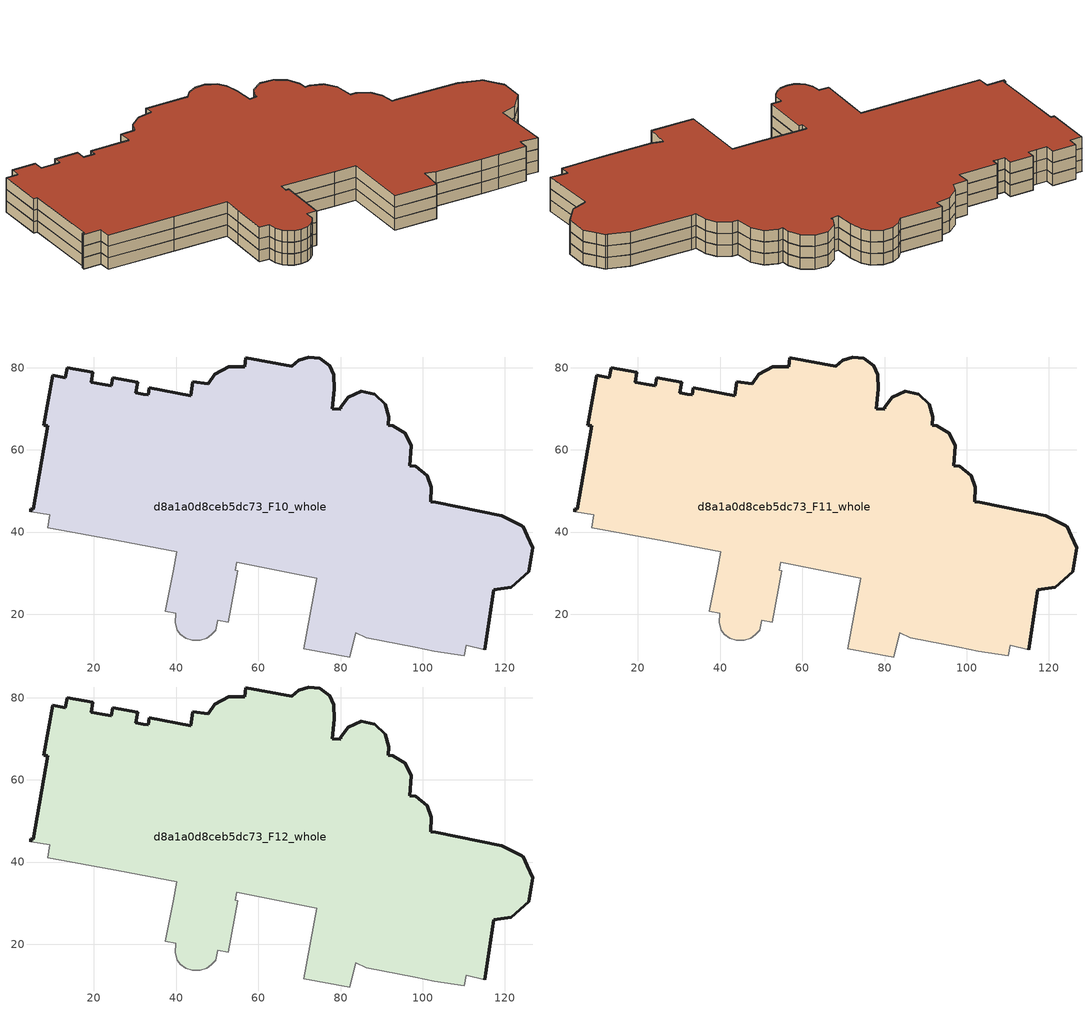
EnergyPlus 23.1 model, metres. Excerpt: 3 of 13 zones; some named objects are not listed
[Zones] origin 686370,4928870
d8a1a0d8ceb5dc73_F10_whole
 floor to d8a1a0d8ceb5dc73_F9_whole (EU_floor_Construction): 115.1,11.35 117.26,25.99 121.48,26.59 125.78,30.34 126.81,36.15 125.48,39.13 124.51,41.31 124.04,41.55 119.19,44.01 103.23,47.28 102.01,47.41 102.12,50.93 101.05,53.71 98.36,56.04 96.9,56.13 97.24,61.04 95.71,64.09 92.77,65.86 91.58,65.94 91.74,68.02 90.87,71.14 88.37,73.57 85.01,74.26 81.88,72.84 79.98,70.26 80.06,69.85 78.01,69.97 78.49,74.76 78.39,78.26 77.41,80.51 74.94,82.24 72.28,82.59 69.82,81.8 68.09,80.31 56.9,82.37 56.68,80.22 52.8,80.26 49.41,78.41 47.87,76.03 44.03,76.61 43.59,73.21 33.47,75.06 33.2,73.38 32.01,73.58 30.17,73.89 30.63,76.45 24.57,77.51 24.22,75.54 22.09,75.92 19.32,76.42 19.73,78.91 13.54,80.03 13.09,77.53 9.95,78.09 7.86,66.01 8.75,65.85 5.25,45.58 4.71,45.66 4.61,44.98 9.23,44.23 8.74,41.08 26.07,37.85 40.16,35.2 39.3,30.43 37.33,20.73 39.88,20.21 39.78,17.99 40.26,16.16 41.05,15.11 42.38,14.17 43.99,13.63 45.92,13.64 47.43,14.21 48.58,15.08 49.62,16.12 50.09,18.55 52.65,18.04 55.04,30.54 54.34,30.67 54.72,32.66 68.7,29.83 74.21,28.79 71.08,11.65 82.23,9.61 83.72,15.46 86.28,14.24 98.22,11.93 102.77,11.05 110.13,9.87 110.63,12.47 z30
 wall outside (EU_wall_Construction): 4.61,44.98 4.71,45.66 5.25,45.58 8.75,65.85 7.86,66.01 9.95,78.09 13.09,77.53 13.54,80.03 19.73,78.91 19.32,76.42 22.09,75.92 24.22,75.54 24.57,77.51 30.63,76.45 30.17,73.89 32.01,73.58 33.2,73.38 33.47,75.06 43.59,73.21 44.03,76.61 47.87,76.03 49.41,78.41 52.8,80.26 56.68,80.22 56.9,82.37 68.09,80.31 69.82,81.8 72.28,82.59 74.94,82.24 77.41,80.51 78.39,78.26 78.49,74.76 78.01,69.97 80.06,69.85 79.98,70.26 81.88,72.84 85.01,74.26 88.37,73.57 90.87,71.14 91.74,68.02 91.58,65.94 92.77,65.86 95.71,64.09 97.24,61.04 96.9,56.13 98.36,56.04 101.05,53.71 102.12,50.93 102.01,47.41 103.23,47.28 119.19,44.01 124.04,41.55 124.51,41.31 125.48,39.13 126.81,36.15 125.78,30.34 121.48,26.59 117.26,25.99 115.1,11.35 z30:33
 wall adiabatic (EU_wall_Construction): 115.1,11.35 110.63,12.47 110.13,9.87 102.77,11.05 98.22,11.93 86.28,14.24 83.72,15.46 82.23,9.61 71.08,11.65 74.21,28.79 68.7,29.83 54.72,32.66 54.34,30.67 55.04,30.54 52.65,18.04 50.09,18.55 49.62,16.12 48.58,15.08 47.43,14.21 45.92,13.64 43.99,13.63 42.38,14.17 41.05,15.11 40.26,16.16 39.78,17.99 39.88,20.21 37.33,20.73 39.3,30.43 40.16,35.2 26.07,37.85 8.74,41.08 9.23,44.23 4.61,44.98 z30:33
d8a1a0d8ceb5dc73_F11_whole
 floor to d8a1a0d8ceb5dc73_F10_whole (EU_floor_Construction): 115.1,11.35 117.26,25.99 121.48,26.59 125.78,30.34 126.81,36.15 125.48,39.13 124.51,41.31 124.04,41.55 119.19,44.01 103.23,47.28 102.01,47.41 102.12,50.93 101.05,53.71 98.36,56.04 96.9,56.13 97.24,61.04 95.71,64.09 92.77,65.86 91.58,65.94 91.74,68.02 90.87,71.14 88.37,73.57 85.01,74.26 81.88,72.84 79.98,70.26 80.06,69.85 78.01,69.97 78.49,74.76 78.39,78.26 77.41,80.51 74.94,82.24 72.28,82.59 69.82,81.8 68.09,80.31 56.9,82.37 56.68,80.22 52.8,80.26 49.41,78.41 47.87,76.03 44.03,76.61 43.59,73.21 33.47,75.06 33.2,73.38 32.01,73.58 30.17,73.89 30.63,76.45 24.57,77.51 24.22,75.54 22.09,75.92 19.32,76.42 19.73,78.91 13.54,80.03 13.09,77.53 9.95,78.09 7.86,66.01 8.75,65.85 5.25,45.58 4.71,45.66 4.61,44.98 9.23,44.23 8.74,41.08 26.07,37.85 40.16,35.2 39.3,30.43 37.33,20.73 39.88,20.21 39.78,17.99 40.26,16.16 41.05,15.11 42.38,14.17 43.99,13.63 45.92,13.64 47.43,14.21 48.58,15.08 49.62,16.12 50.09,18.55 52.65,18.04 55.04,30.54 54.34,30.67 54.72,32.66 68.7,29.83 74.21,28.79 71.08,11.65 82.23,9.61 83.72,15.46 86.28,14.24 98.22,11.93 102.77,11.05 110.13,9.87 110.63,12.47 z33
 wall outside (EU_wall_Construction): 4.61,44.98 4.71,45.66 5.25,45.58 8.75,65.85 7.86,66.01 9.95,78.09 13.09,77.53 13.54,80.03 19.73,78.91 19.32,76.42 22.09,75.92 24.22,75.54 24.57,77.51 30.63,76.45 30.17,73.89 32.01,73.58 33.2,73.38 33.47,75.06 43.59,73.21 44.03,76.61 47.87,76.03 49.41,78.41 52.8,80.26 56.68,80.22 56.9,82.37 68.09,80.31 69.82,81.8 72.28,82.59 74.94,82.24 77.41,80.51 78.39,78.26 78.49,74.76 78.01,69.97 80.06,69.85 79.98,70.26 81.88,72.84 85.01,74.26 88.37,73.57 90.87,71.14 91.74,68.02 91.58,65.94 92.77,65.86 95.71,64.09 97.24,61.04 96.9,56.13 98.36,56.04 101.05,53.71 102.12,50.93 102.01,47.41 103.23,47.28 119.19,44.01 124.04,41.55 124.51,41.31 125.48,39.13 126.81,36.15 125.78,30.34 121.48,26.59 117.26,25.99 115.1,11.35 z33:36
 wall adiabatic (EU_wall_Construction): 115.1,11.35 110.63,12.47 110.13,9.87 102.77,11.05 98.22,11.93 86.28,14.24 83.72,15.46 82.23,9.61 71.08,11.65 74.21,28.79 68.7,29.83 54.72,32.66 54.34,30.67 55.04,30.54 52.65,18.04 50.09,18.55 49.62,16.12 48.58,15.08 47.43,14.21 45.92,13.64 43.99,13.63 42.38,14.17 41.05,15.11 40.26,16.16 39.78,17.99 39.88,20.21 37.33,20.73 39.3,30.43 40.16,35.2 26.07,37.85 8.74,41.08 9.23,44.23 4.61,44.98 z33:36
d8a1a0d8ceb5dc73_F12_whole
 floor to d8a1a0d8ceb5dc73_F11_whole (EU_floor_Construction): 115.1,11.35 117.26,25.99 121.48,26.59 125.78,30.34 126.81,36.15 125.48,39.13 124.51,41.31 124.04,41.55 119.19,44.01 103.23,47.28 102.01,47.41 102.12,50.93 101.05,53.71 98.36,56.04 96.9,56.13 97.24,61.04 95.71,64.09 92.77,65.86 91.58,65.94 91.74,68.02 90.87,71.14 88.37,73.57 85.01,74.26 81.88,72.84 79.98,70.26 80.06,69.85 78.01,69.97 78.49,74.76 78.39,78.26 77.41,80.51 74.94,82.24 72.28,82.59 69.82,81.8 68.09,80.31 56.9,82.37 56.68,80.22 52.8,80.26 49.41,78.41 47.87,76.03 44.03,76.61 43.59,73.21 33.47,75.06 33.2,73.38 32.01,73.58 30.17,73.89 30.63,76.45 24.57,77.51 24.22,75.54 22.09,75.92 19.32,76.42 19.73,78.91 13.54,80.03 13.09,77.53 9.95,78.09 7.86,66.01 8.75,65.85 5.25,45.58 4.71,45.66 4.61,44.98 9.23,44.23 8.74,41.08 26.07,37.85 40.16,35.2 39.3,30.43 37.33,20.73 39.88,20.21 39.78,17.99 40.26,16.16 41.05,15.11 42.38,14.17 43.99,13.63 45.92,13.64 47.43,14.21 48.58,15.08 49.62,16.12 50.09,18.55 52.65,18.04 55.04,30.54 54.34,30.67 54.72,32.66 68.7,29.83 74.21,28.79 71.08,11.65 82.23,9.61 83.72,15.46 86.28,14.24 98.22,11.93 102.77,11.05 110.13,9.87 110.63,12.47 z36
 wall outside (EU_wall_Construction): 4.61,44.98 4.71,45.66 5.25,45.58 8.75,65.85 7.86,66.01 9.95,78.09 13.09,77.53 13.54,80.03 19.73,78.91 19.32,76.42 22.09,75.92 24.22,75.54 24.57,77.51 30.63,76.45 30.17,73.89 32.01,73.58 33.2,73.38 33.47,75.06 43.59,73.21 44.03,76.61 47.87,76.03 49.41,78.41 52.8,80.26 56.68,80.22 56.9,82.37 68.09,80.31 69.82,81.8 72.28,82.59 74.94,82.24 77.41,80.51 78.39,78.26 78.49,74.76 78.01,69.97 80.06,69.85 79.98,70.26 81.88,72.84 85.01,74.26 88.37,73.57 90.87,71.14 91.74,68.02 91.58,65.94 92.77,65.86 95.71,64.09 97.24,61.04 96.9,56.13 98.36,56.04 101.05,53.71 102.12,50.93 102.01,47.41 103.23,47.28 119.19,44.01 124.04,41.55 124.51,41.31 125.48,39.13 126.81,36.15 125.78,30.34 121.48,26.59 117.26,25.99 115.1,11.35 z36:39
 wall adiabatic (EU_wall_Construction): 115.1,11.35 110.63,12.47 110.13,9.87 102.77,11.05 98.22,11.93 86.28,14.24 83.72,15.46 82.23,9.61 71.08,11.65 74.21,28.79 68.7,29.83 54.72,32.66 54.34,30.67 55.04,30.54 52.65,18.04 50.09,18.55 49.62,16.12 48.58,15.08 47.43,14.21 45.92,13.64 43.99,13.63 42.38,14.17 41.05,15.11 40.26,16.16 39.78,17.99 39.88,20.21 37.33,20.73 39.3,30.43 40.16,35.2 26.07,37.85 8.74,41.08 9.23,44.23 4.61,44.98 z36:39
 roof outside (EU_roof_Construction): 95.71,64.09 97.24,61.04 96.9,56.13 98.36,56.04 101.05,53.71 102.12,50.93 102.01,47.41 103.23,47.28 119.19,44.01 124.04,41.55 124.51,41.31 125.48,39.13 126.81,36.15 125.78,30.34 121.48,26.59 117.26,25.99 115.1,11.35 110.63,12.47 110.13,9.87 102.77,11.05 98.22,11.93 86.28,14.24 83.72,15.46 82.23,9.61 71.08,11.65 74.21,28.79 68.7,29.83 54.72,32.66 54.34,30.67 55.04,30.54 52.65,18.04 50.09,18.55 49.62,16.12 48.58,15.08 47.43,14.21 45.92,13.64 43.99,13.63 42.38,14.17 41.05,15.11 40.26,16.16 39.78,17.99 39.88,20.21 37.33,20.73 39.3,30.43 40.16,35.2 26.07,37.85 8.74,41.08 9.23,44.23 4.61,44.98 4.71,45.66 5.25,45.58 8.75,65.85 7.86,66.01 9.95,78.09 13.09,77.53 13.54,80.03 19.73,78.91 19.32,76.42 22.09,75.92 24.22,75.54 24.57,77.51 30.63,76.45 30.17,73.89 32.01,73.58 33.2,73.38 33.47,75.06 43.59,73.21 44.03,76.61 47.87,76.03 49.41,78.41 52.8,80.26 56.68,80.22 56.9,82.37 68.09,80.31 69.82,81.8 72.28,82.59 74.94,82.24 77.41,80.51 78.39,78.26 78.49,74.76 78.01,69.97 80.06,69.85 79.98,70.26 81.88,72.84 85.01,74.26 88.37,73.57 90.87,71.14 91.74,68.02 91.58,65.94 92.77,65.86 z39
[Building]
EU S2 Campaign: North Axis=0; Terrain=City; Solar Distribution=FullExterior
[Site:Location]
Bologna: Latitude=44.5; Longitude=11.25; Time Zone=1; Elevation=37
[SizingPeriod:WeatherFileDays]
AnnualSizingPeriod: Begin Month=1; Begin Day of Month=1; End Month=12; End Day of Month=31; Day of Week for Start Day=Monday; Use Weather File Daylight Saving Period=No; Use Weather File Rain and Snow Indicators=No
[MATERIAL]
EU_InternalMass_Material: Roughness=MediumRough; Thickness=0.1; Conductivity=1; Density=1800; Specific Heat=900; Thermal Absorptance=0.9; Solar Absorptance=0.7; Visible Absorptance=0.7
[MATERIAL:NOMASS] Roughness=MediumRough; Thermal Absorptance=0.9; Solar Absorptance=0.7; Visible Absorptance=0.7
Name | Thermal Resistance
EU_wall_NoMass | 0.905828
EU_roof_NoMass | 0.37593
EU_floor_NoMass | 0.67114
[CONSTRUCTION]
EU_wall_Construction: EU_wall_NoMass
EU_roof_Construction: EU_roof_NoMass
EU_floor_Construction: EU_floor_NoMass
EU_InternalMass_Construction: EU_InternalMass_Material
[ZONE] Type=1; Multiplier=1; Ceiling Height=autocalculate; Volume=16179; Floor Area=autocalculate; Part of Total Floor Area=Yes
d8a1a0d8ceb5dc73_F10_whole; d8a1a0d8ceb5dc73_F11_whole; d8a1a0d8ceb5dc73_F12_whole
[INTERNALMASS] Construction=EU_InternalMass_Construction; Surface Area=5393.01
Name | Zone or ZoneList
d8a1a0d8ceb5dc73_F10_whole_EU_InternalMass | d8a1a0d8ceb5dc73_F10_whole
d8a1a0d8ceb5dc73_F11_whole_EU_InternalMass | d8a1a0d8ceb5dc73_F11_whole
d8a1a0d8ceb5dc73_F12_whole_EU_InternalMass | d8a1a0d8ceb5dc73_F12_whole
[OTHEREQUIPMENT] Fuel Type=Electricity; Design Level Calculation Method=Watts/Area; Power per Zone Floor Area=1; Fraction Latent=0; Fraction Radiant=0; Fraction Lost=0; Carbon Dioxide Generation Rate=0; EndUse Subcategory=EU_Step8_InternalGains
Name | Zone or ZoneList or Space or SpaceList | Schedule
EU_Step8_InternalGain_d8a1a0d8ceb5dc73_F10_whole_f000 | d8a1a0d8ceb5dc73_F10_whole | EU_Step8_GainSchedule_d8a1a0d8ceb5dc73_F10_whole_f000
EU_Step8_InternalGain_d8a1a0d8ceb5dc73_F11_whole_f000 | d8a1a0d8ceb5dc73_F11_whole | EU_Step8_GainSchedule_d8a1a0d8ceb5dc73_F11_whole_f000
EU_Step8_InternalGain_d8a1a0d8ceb5dc73_F12_whole_f000 | d8a1a0d8ceb5dc73_F12_whole | EU_Step8_GainSchedule_d8a1a0d8ceb5dc73_F12_whole_f000
[ZONEVENTILATION:DESIGNFLOWRATE] Schedule=EU_AlwaysOn; Design Flow Rate Calculation Method=AirChanges/Hour; Air Changes per Hour=0.73129; Ventilation Type=Natural; Fan Pressure Rise=0; Fan Total Efficiency=1; Constant Term Coefficient=1; Temperature Term Coefficient=0; Velocity Term Coefficient=0; Velocity Squared Term Coefficient=0; Minimum Indoor Temperature=-100; Maximum Indoor Temperature=100; Delta Temperature=-100; Minimum Outdoor Temperature=-100; Maximum Outdoor Temperature=100; Maximum Wind Speed=40
Name | Zone or ZoneList or Space or SpaceList
EU_ConstantAir_d8a1a0d8ceb5dc73_F10_whole | d8a1a0d8ceb5dc73_F10_whole
EU_ConstantAir_d8a1a0d8ceb5dc73_F11_whole | d8a1a0d8ceb5dc73_F11_whole
EU_ConstantAir_d8a1a0d8ceb5dc73_F12_whole | d8a1a0d8ceb5dc73_F12_whole
[HVACTEMPLATE:ZONE:IDEALLOADSAIRSYSTEM] System Availability Schedule=EU_AlwaysOn; Maximum Heating Supply Air Temperature=50; Minimum Cooling Supply Air Temperature=13; Maximum Heating Supply Air Humidity Ratio=0.0156; Minimum Cooling Supply Air Humidity Ratio=0.0077; Heating Limit=NoLimit; Cooling Limit=NoLimit; Heating Availability Schedule=EU_AlwaysOn; Cooling Availability Schedule=EU_CoolingOff; Dehumidification Control Type=ConstantSensibleHeatRatio; Cooling Sensible Heat Ratio=0.7; Dehumidification Setpoint=60; Humidification Control Type=None; Humidification Setpoint=30; Outdoor Air Method=None; Outdoor Air Flow Rate per Person=0.00944; Outdoor Air Flow Rate per Zone Floor Area=0; Outdoor Air Flow Rate per Zone=0; Demand Controlled Ventilation Type=None; Outdoor Air Economizer Type=NoEconomizer; Heat Recovery Type=None; Sensible Heat Recovery Effectiveness=0.7; Latent Heat Recovery Effectiveness=0.65
Name | Template Thermostat
d8a1a0d8ceb5dc73_F10_whole | EU_HeatOnly_d8a1a0d8ceb5dc73_F10_whole
d8a1a0d8ceb5dc73_F11_whole | EU_HeatOnly_d8a1a0d8ceb5dc73_F11_whole
d8a1a0d8ceb5dc73_F12_whole | EU_HeatOnly_d8a1a0d8ceb5dc73_F12_whole
[SIZING:ZONE] Zone Cooling Design Supply Air Temperature Input Method=SupplyAirTemperature; Zone Cooling Design Supply Air Temperature=13; Zone Heating Design Supply Air Temperature Input Method=SupplyAirTemperature; Zone Heating Design Supply Air Temperature=50; Zone Cooling Design Supply Air Humidity Ratio=0.008; Zone Heating Design Supply Air Humidity Ratio=0.008; Cooling Design Air Flow Method=DesignDay; Cooling Design Air Flow Rate=0; Cooling Minimum Air Flow per Zone Floor Area=0.000762; Cooling Minimum Air Flow=0; Cooling Minimum Air Flow Fraction=0.2; Heating Design Air Flow Method=DesignDay; Heating Design Air Flow Rate=0; Heating Maximum Air Flow per Zone Floor Area=0.002032; Heating Maximum Air Flow=0.141576; Heating Maximum Air Flow Fraction=0.3; Account for Dedicated Outdoor Air System=No; Dedicated Outdoor Air System Control Strategy=NeutralSupplyAir; Dedicated Outdoor Air Low Setpoint Temperature for Design=autosize; Dedicated Outdoor Air High Setpoint Temperature for Design=autosize; Zone Load Sizing Method=Sensible Load Only No Latent Load; Zone Latent Cooling Design Supply Air Humidity Ratio Input Method=HumidityRatioDifference; Zone Cooling Design Supply Air Humidity Ratio Difference=0.005; Zone Latent Heating Design Supply Air Humidity Ratio Input Method=HumidityRatioDifference; Zone Humidification Design Supply Air Humidity Ratio Difference=0.005
d8a1a0d8ceb5dc73_F10_whole; d8a1a0d8ceb5dc73_F11_whole; d8a1a0d8ceb5dc73_F12_whole
[SCHEDULE:CONSTANT]
Name | Hourly Value
EU_AlwaysOn | 1
EU_CoolingOff | 0
[SCHEDULE:FILE] Column Number=1; Rows to Skip at Top=0; Number of Hours of Data=8760; Column Separator=Comma; Interpolate to Timestep=No; Minutes per Item=60; Adjust Schedule for Daylight Savings=Yes
Name | File
EU_Step8_GainSchedule_d8a1a0d8ceb5dc73_F10_whole_f000 | ../../schedules/d8a1a0d8ceb5dc73/d8a1a0d8ceb5dc73_F10_whole_f000_gain.csv
EU_Step8_GainSchedule_d8a1a0d8ceb5dc73_F11_whole_f000 | ../../schedules/d8a1a0d8ceb5dc73/d8a1a0d8ceb5dc73_F11_whole_f000_gain.csv
EU_Step8_GainSchedule_d8a1a0d8ceb5dc73_F12_whole_f000 | ../../schedules/d8a1a0d8ceb5dc73/d8a1a0d8ceb5dc73_F12_whole_f000_gain.csv
